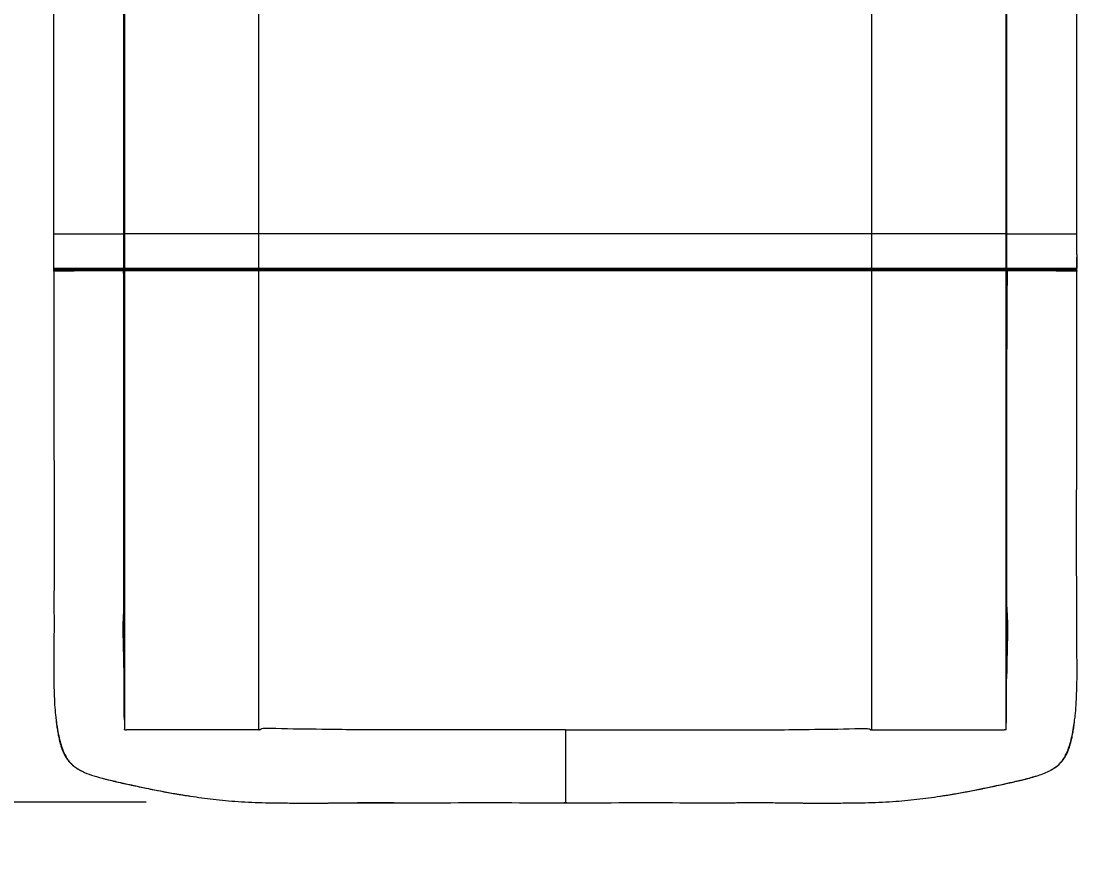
# Model space of a CAD drawing. Header units: millimetres. Extents: x -6600 to 7025, y -6221 to 3623.
# Drawn here: x -2988 to -2251, y -2904 to -2333 of the extents above; entities that cross this region are included whole.
import ezdxf

# ---------------------------------------------------------------- set-up
doc = ezdxf.new("R2010")
doc.units = ezdxf.units.MM
for name, color, linetype in [('DIKOM_ОБЪЕКТ', 7, 'Continuous'), ('DIKOM_РАЗМЕР_ЗОНА', 7, 'Continuous'), ('DIKOM_РАЗМЕР_ОБЪЕКТА', 7, 'Continuous')]:
    doc.layers.add(name, color=color, linetype=linetype)
doc.styles.add('style1', font='arial.ttf', dxfattribs={"width": 0.8})
doc.dimstyles.new('1-50', dxfattribs={"dimtxt": 300, "dimasz": 200, "dimexe": 100, "dimexo": 0, "dimgap": 100, "dimtad": 1, "dimtxsty": 'style1', "dimcen": 200, "dimclrd": 7, "dimclre": 7, "dimclrt": 7, "dimadec": 1, "dimazin": 2, "dimtfac": 1, "dimtmove": 0, "dimatfit": 2, "dimfxl": 0, "dimlwd": 25, "dimlwe": 18, "dimarcsym": 0})

# ---------------------------------------------------------------- blocks, each defined once
blk = doc.blocks.new('*D0')
at = {"layer": 'Defpoints', "color": 0, "transparency": 16777216}
for p in [(5516.1, -353.96), (-3645.09, -372.47), (5516.1, -5541.81)]:
    blk.add_point(p, dxfattribs=at)
at = {"layer": 'DIKOM_РАЗМЕР_ОБЪЕКТА', "color": 7, "lineweight": 18, "transparency": 16777216}
for p, q in [((5516.1, -353.96), (5516.1, -5641.81)), ((-3645.09, -372.47), (-3645.09, -5641.81))]:
    blk.add_line(p, q, dxfattribs=at)
at = {"layer": 'DIKOM_РАЗМЕР_ОБЪЕКТА', "color": 7, "lineweight": 25, "transparency": 16777216}
blk.add_line((-3445.09, -5541.81), (5316.1, -5541.81), dxfattribs=at)
at = {"layer": 'DIKOM_РАЗМЕР_ОБЪЕКТА', "color": 7, "transparency": 16777216}
for points in [[(-3445.09, -5508.48), (-3445.09, -5575.15), (-3645.09, -5541.81)], [(5316.1, -5508.48), (5316.1, -5575.15), (5516.1, -5541.81)]]:
    blk.add_solid(points, dxfattribs=at)
at = {"layer": 'DIKOM_РАЗМЕР_ОБЪЕКТА', "color": 7, "transparency": 16777216, "insert": (935.51, -5288.64), "char_height": 300, "attachment_point": 5, "style": 'style1'}
blk.add_mtext('9150', dxfattribs=at)
blk = doc.blocks.new('*D1')
at = {"layer": 'Defpoints', "color": 0, "transparency": 16777216}
for p in [(3072.19, 2122.93), (-5486.8, -2868.46), (-2902.59, -2868.46)]:
    blk.add_point(p, dxfattribs=at)
at = {"layer": 'DIKOM_РАЗМЕР_ОБЪЕКТА', "color": 7, "lineweight": 18, "transparency": 16777216}
for p, q in [((3072.19, 2122.93), (-5586.8, 2122.93)), ((-2902.59, -2868.46), (-5586.8, -2868.46))]:
    blk.add_line(p, q, dxfattribs=at)
at = {"layer": 'DIKOM_РАЗМЕР_ОБЪЕКТА', "color": 7, "lineweight": 25, "transparency": 16777216}
blk.add_line((-5486.8, 1922.93), (-5486.8, -2668.46), dxfattribs=at)
at = {"layer": 'DIKOM_РАЗМЕР_ОБЪЕКТА', "color": 7, "transparency": 16777216}
for points in [[(-5520.13, 1922.93), (-5453.46, 1922.93), (-5486.8, 2122.93)], [(-5520.13, -2668.46), (-5453.46, -2668.46), (-5486.8, -2868.46)]]:
    blk.add_solid(points, dxfattribs=at)
at = {"layer": 'DIKOM_РАЗМЕР_ОБЪЕКТА', "color": 7, "transparency": 16777216, "insert": (-5739.97, -512.1), "char_height": 300, "attachment_point": 5, "rotation": 90, "style": 'style1'}
blk.add_mtext('4950', dxfattribs=at)
blk = doc.blocks.new('*D2')
at = {"layer": 'Defpoints', "color": 0, "transparency": 16777216}
for p in [(2016.74, 3622.93), (-6150.41, -4868.46), (-3431.09, -4868.46)]:
    blk.add_point(p, dxfattribs=at)
at = {"layer": 'DIKOM_РАЗМЕР_ЗОНА', "color": 7, "lineweight": 18, "transparency": 16777216}
for p, q in [((2016.74, 3622.93), (-6250.41, 3622.93)), ((-3431.09, -4868.46), (-6250.41, -4868.46))]:
    blk.add_line(p, q, dxfattribs=at)
at = {"layer": 'DIKOM_РАЗМЕР_ЗОНА', "color": 7, "lineweight": 25, "transparency": 16777216}
blk.add_line((-6150.41, 3422.93), (-6150.41, -4668.46), dxfattribs=at)
at = {"layer": 'DIKOM_РАЗМЕР_ЗОНА', "color": 7, "transparency": 16777216}
for points in [[(-6183.74, 3422.93), (-6117.07, 3422.93), (-6150.41, 3622.93)], [(-6183.74, -4668.46), (-6117.07, -4668.46), (-6150.41, -4868.46)]]:
    blk.add_solid(points, dxfattribs=at)
at = {"layer": 'DIKOM_РАЗМЕР_ЗОНА', "color": 7, "transparency": 16777216, "insert": (-6403.58, -540.88), "char_height": 300, "attachment_point": 5, "rotation": 90, "style": 'style1'}
blk.add_mtext('8450', dxfattribs=at)
blk = doc.blocks.new('*D3')
at = {"layer": 'Defpoints', "color": 0, "transparency": 16777216}
for p in [(-5145.09, 52.64), (7022.22, -451.03), (7022.22, -6120.91)]:
    blk.add_point(p, dxfattribs=at)
at = {"layer": 'DIKOM_РАЗМЕР_ЗОНА', "color": 7, "lineweight": 18, "transparency": 16777216}
for p, q in [((-5145.09, 52.64), (-5145.09, -6220.91)), ((7022.22, -451.03), (7022.22, -6220.91))]:
    blk.add_line(p, q, dxfattribs=at)
at = {"layer": 'DIKOM_РАЗМЕР_ЗОНА', "color": 7, "lineweight": 25, "transparency": 16777216}
blk.add_line((-4945.09, -6120.91), (6822.22, -6120.91), dxfattribs=at)
at = {"layer": 'DIKOM_РАЗМЕР_ЗОНА', "color": 7, "transparency": 16777216}
for points in [[(-4945.09, -6087.57), (-4945.09, -6154.24), (-5145.09, -6120.91)], [(6822.22, -6087.57), (6822.22, -6154.24), (7022.22, -6120.91)]]:
    blk.add_solid(points, dxfattribs=at)
at = {"layer": 'DIKOM_РАЗМЕР_ЗОНА', "color": 7, "transparency": 16777216, "insert": (938.57, -5867.73), "char_height": 300, "attachment_point": 5, "style": 'style1'}
blk.add_mtext('12150', dxfattribs=at)

msp = doc.modelspace()

# ---------------------------------------------------------------- linework, layer by layer
at = {"layer": 'DIKOM_ОБЪЕКТ', "color": 7, "linetype": 'Continuous', "lineweight": 15}
for p, q in [((-2825.309, -2479.02), (-2825.309, -2205.997)), ((-2405.312, -2479.02), (-2405.312, -2205.997)), ((-2917.307, -2479.02), (-2917.307, -2258.452)), ((-2313.314, -2479.02), (-2313.314, -2258.452)), ((-2965.81, -2479.02), (-2965.81, -2306.947)), ((-2917.81, -2479.02), (-2917.81, -2306.947)), ((-2312.81, -2479.02), (-2312.81, -2306.947)), ((-2264.81, -2479.02), (-2264.81, -2306.947)), ((-2965.81, -2479.02), (-2917.81, -2479.02)), ((-2965.81, -2493.02), (-2965.81, -2479.02)), ((-2917.307, -2479.02), (-2917.81, -2479.02)), ((-2917.81, -2502.594), (-2917.81, -2479.02)), ((-2917.307, -2502.594), (-2917.307, -2479.02)), ((-2825.309, -2479.02), (-2917.307, -2479.02)), ((-2825.309, -2502.594), (-2825.309, -2479.02)), ((-2405.312, -2479.02), (-2825.309, -2479.02)), ((-2313.314, -2479.02), (-2405.312, -2479.02)), ((-2405.312, -2502.594), (-2405.312, -2479.02)), ((-2312.81, -2479.02), (-2313.314, -2479.02)), ((-2313.314, -2502.594), (-2313.314, -2479.02)), ((-2312.81, -2479.02), (-2264.81, -2479.02)), ((-2312.81, -2502.594), (-2312.81, -2479.02)), ((-2264.81, -2493.02), (-2264.81, -2479.02)), ((-2965.83, -2504.452), (-2965.822, -2495.019)), ((-2965.822, -2495.019), (-2965.797, -2494.873)), ((-2965.81, -2502.594), (-2965.81, -2493.02)), ((-2264.799, -2495.019), (-2264.824, -2494.873)), ((-2264.81, -2493.02), (-2264.81, -2502.594)), ((-2264.791, -2504.452), (-2264.799, -2495.019)), ((-2965.819, -2504.452), (-2965.824, -2518.192)), ((-2965.819, -2503.476), (-2965.819, -2504.452)), ((-2965.537, -2503.746), (-2964.914, -2503.123)), ((-2918.729, -2503.101), (-2918.103, -2503.727)), ((-2918.31, -2503.094), (-2917.807, -2503.094)), ((-2917.6, -2503.727), (-2918.233, -2503.094)), ((-2918.103, -2503.727), (-2917.6, -2503.727)), ((-2917.81, -2502.594), (-2917.307, -2502.594)), ((-2917.81, -2715.299), (-2917.81, -2504.434)), ((-2917.307, -2504.434), (-2917.81, -2504.434)), ((-2917.807, -2503.094), (-2825.309, -2503.094)), ((-2917.6, -2503.727), (-2825.309, -2503.727)), ((-2917.307, -2502.594), (-2825.309, -2502.594)), ((-2917.307, -2818.937), (-2917.307, -2504.434)), ((-2825.309, -2504.434), (-2917.307, -2504.434)), ((-2825.309, -2502.594), (-2405.312, -2502.594)), ((-2825.309, -2503.094), (-2825.309, -2502.594)), ((-2825.309, -2503.094), (-2405.312, -2503.094)), ((-2825.309, -2503.727), (-2825.309, -2503.094)), ((-2825.309, -2503.727), (-2825.309, -2504.434)), ((-2825.309, -2503.727), (-2405.312, -2503.727)), ((-2825.309, -2818.937), (-2825.309, -2504.434)), ((-2405.312, -2504.434), (-2825.309, -2504.434)), ((-2405.312, -2502.594), (-2313.314, -2502.594)), ((-2405.312, -2503.094), (-2405.312, -2502.594)), ((-2405.312, -2503.094), (-2312.814, -2503.094)), ((-2405.312, -2503.727), (-2405.312, -2503.094)), ((-2405.312, -2503.727), (-2313.021, -2503.727)), ((-2405.312, -2503.727), (-2405.312, -2504.434)), ((-2405.312, -2818.937), (-2405.312, -2504.434)), ((-2313.314, -2504.434), (-2405.312, -2504.434)), ((-2313.314, -2502.594), (-2312.81, -2502.594)), ((-2313.314, -2818.937), (-2313.314, -2504.434)), ((-2312.81, -2504.434), (-2313.314, -2504.434)), ((-2313.021, -2503.727), (-2312.388, -2503.094)), ((-2313.021, -2503.727), (-2312.518, -2503.727)), ((-2312.81, -2715.299), (-2312.81, -2504.434)), ((-2311.894, -2503.103), (-2312.518, -2503.727)), ((-2265.084, -2503.746), (-2265.708, -2503.122)), ((-2264.802, -2504.452), (-2264.803, -2501.975)), ((-2264.797, -2518.176), (-2264.802, -2504.452)), ((-2264.783, -2519.02), (-2264.784, -2518.176)), ((-2917.81, -2729.593), (-2917.81, -2715.299)), ((-2312.81, -2729.593), (-2312.81, -2715.299)), ((-2917.81, -2734.937), (-2917.81, -2729.593)), ((-2312.81, -2734.937), (-2312.81, -2729.593)), ((-2917.33, -2818.875), (-2917.366, -2818.414)), ((-2917.31, -2818.937), (-2917.33, -2818.875)), ((-2917.31, -2818.937), (-2917.307, -2818.937)), ((-2917.307, -2818.937), (-2915.983, -2818.937)), ((-2915.964, -2818.937), (-2915.983, -2818.937)), ((-2914.525, -2818.937), (-2915.964, -2818.937)), ((-2896.869, -2818.937), (-2901.644, -2818.937)), ((-2869.839, -2818.937), (-2876.244, -2818.937)), ((-2825.309, -2818.937), (-2832.472, -2818.937)), ((-2825.309, -2818.937), (-2824.82, -2818.937)), ((-2824.21, -2818.937), (-2824.82, -2818.937)), ((-2615.31, -2818.937), (-2760.02, -2818.937)), ((-2615.31, -2818.937), (-2470.601, -2818.937)), ((-2406.411, -2818.937), (-2405.801, -2818.937)), ((-2405.312, -2818.937), (-2405.801, -2818.937)), ((-2405.312, -2818.937), (-2398.149, -2818.937)), ((-2360.782, -2818.937), (-2354.377, -2818.937)), ((-2333.752, -2818.937), (-2328.977, -2818.937)), ((-2316.096, -2818.937), (-2314.657, -2818.937)), ((-2314.657, -2818.937), (-2314.638, -2818.937)), ((-2313.314, -2818.937), (-2314.638, -2818.937)), ((-2313.31, -2818.937), (-2313.314, -2818.937)), ((-2313.31, -2818.937), (-2313.291, -2818.875)), ((-2313.291, -2818.875), (-2313.255, -2818.414))]:
    msp.add_line(p, q, dxfattribs=at)
at = {"layer": 'DIKOM_ОБЪЕКТ', "color": 7, "linetype": 'Continuous', "lineweight": 15, "flags": 128}
for points in [[(-2917.617, -2801.242), (-2917.66, -2794.963), (-2917.699, -2787.906), (-2917.732, -2780.168), (-2917.76, -2771.842), (-2917.782, -2763.042), (-2917.798, -2753.878), (-2917.807, -2744.469), (-2917.81, -2734.937)], [(-2312.89, -2780.345), (-2312.889, -2780.168), (-2312.861, -2771.842), (-2312.839, -2763.042), (-2312.823, -2753.878), (-2312.814, -2744.469), (-2312.81, -2734.937)], [(-2313.003, -2801.242), (-2312.961, -2794.963), (-2312.922, -2787.906), (-2312.89, -2780.345)], [(-2917.505, -2812.289), (-2917.545, -2809.155), (-2917.582, -2805.472), (-2917.617, -2801.242)], [(-2313.116, -2812.289), (-2313.076, -2809.155), (-2313.039, -2805.472), (-2313.003, -2801.242)]]:
    msp.add_lwpolyline(points, dxfattribs=at)
at = {"layer": 'DIKOM_ОБЪЕКТ', "color": 7, "linetype": 'Continuous', "lineweight": 15}
for centre, radius, start, end in [((-2917.808, -2502.594), 0.5, 270.04021, 359.95296), ((-2312.813, -2502.594), 0.5, 180.050305, 269.963354), ((-2705.731, -2810.539), 211.782, 180.473566, 182.131049), ((-2524.479, -2810.548), 211.371, 357.867341, 359.528045)]:
    msp.add_arc(centre, radius, start, end, dxfattribs=at)
for points, knots in [([(-2965.83, -2504.452), (-2965.815, -2504.321), (-2965.787, -2504.078), (-2965.64, -2503.853), (-2965.549, -2503.759), (-2965.537, -2503.746)], [0, 0, 0, 0, 0.4994051, 0.92971, 1, 1, 1, 1]), ([(-2918.059, -2504.433), (-2918.087, -2504.433), (-2918.215, -2504.432), (-2919.118, -2504.431), (-2920.773, -2504.424), (-2923.057, -2504.418), (-2925.887, -2504.412), (-2929.152, -2504.407), (-2932.805, -2504.404), (-2936.644, -2504.405), (-2940.615, -2504.41), (-2943.758, -2504.416), (-2946.885, -2504.425), (-2949.99, -2504.434), (-2953.657, -2504.447), (-2957.024, -2504.459), (-2959.935, -2504.469), (-2962.355, -2504.474), (-2964.183, -2504.475), (-2965.381, -2504.47), (-2965.804, -2504.46), (-2965.825, -2504.454), (-2965.83, -2504.452)], [0, 0, 0, 0, 0.0163946, 0.073004, 0.1280819, 0.1847658, 0.2399885, 0.2968288, 0.3520665, 0.4089135, 0.4624644, 0.5174688, 0.5385284, 0.5934063, 0.6498612, 0.7046787, 0.7610734, 0.8158647, 0.8722361, 0.9270239, 0.9834059, 1, 1, 1, 1]), ([(-2965.81, -2502.594), (-2965.768, -2502.595), (-2965.683, -2502.596), (-2964.943, -2502.596), (-2963.622, -2502.593), (-2961.594, -2502.597), (-2958.986, -2502.593), (-2955.916, -2502.597), (-2952.416, -2502.594), (-2948.832, -2502.595), (-2945.253, -2502.596), (-2941.564, -2502.593), (-2937.557, -2502.597), (-2933.506, -2502.593), (-2929.74, -2502.596), (-2926.421, -2502.595), (-2923.511, -2502.595), (-2921.185, -2502.596), (-2919.451, -2502.594), (-2918.115, -2502.594), (-2917.922, -2502.594), (-2917.81, -2502.594)], [0, 0, 0, 0, 0.04303571, 0.0868824, 0.13980856, 0.19426994, 0.24719622, 0.30165713, 0.35458288, 0.40904336, 0.45408802, 0.50006466, 0.55586927, 0.61348367, 0.66640991, 0.72087049, 0.77379704, 0.82825862, 0.87817776, 0.92937786, 1, 1, 1, 1]), ([(-2965.788, -2502.687), (-2965.767, -2502.779), (-2965.723, -2502.972), (-2965.47, -2503.122), (-2965.3, -2503.148), (-2965.161, -2503.146), (-2964.971, -2503.126), (-2964.635, -2503.09), (-2963.957, -2503.097), (-2963.016, -2503.095), (-2961.77, -2503.097), (-2960.19, -2503.095), (-2958.362, -2503.095), (-2956.317, -2503.096), (-2954.075, -2503.096), (-2951.668, -2503.095), (-2949.131, -2503.095), (-2946.491, -2503.096), (-2943.793, -2503.095), (-2941.075, -2503.094), (-2938.363, -2503.095), (-2935.695, -2503.095), (-2933.107, -2503.094), (-2930.639, -2503.095), (-2928.317, -2503.096), (-2926.177, -2503.095), (-2924.25, -2503.095), (-2922.553, -2503.096), (-2921.112, -2503.095), (-2919.958, -2503.095), (-2919.126, -2503.093), (-2918.639, -2503.099), (-2918.491, -2503.117), (-2918.289, -2503.148), (-2918.015, -2503.054), (-2917.831, -2502.833), (-2917.826, -2502.692), (-2917.824, -2502.636)], [0, 0, 0, 0, 0.0060058, 0.0127398, 0.0192531, 0.0296255, 0.0476616, 0.0804388, 0.1107538, 0.1421972, 0.1789935, 0.2156437, 0.252259, 0.2890993, 0.3257427, 0.3622928, 0.3991522, 0.4358668, 0.4724533, 0.5091932, 0.5456173, 0.5823766, 0.619179, 0.6556648, 0.6924051, 0.7291943, 0.7656399, 0.8024217, 0.8392198, 0.8757622, 0.9125489, 0.9427078, 0.9743207, 0.9853416, 0.9909543, 0.9964046, 1, 1, 1, 1]), ([(-2965.537, -2503.746), (-2965.537, -2503.746), (-2965.537, -2503.746), (-2965.504, -2503.756), (-2965.096, -2503.763), (-2963.925, -2503.77), (-2962.112, -2503.768), (-2959.741, -2503.763), (-2956.853, -2503.753), (-2953.549, -2503.74), (-2949.909, -2503.727), (-2946.845, -2503.716), (-2943.754, -2503.708), (-2940.65, -2503.701), (-2936.743, -2503.696), (-2932.935, -2503.695), (-2929.337, -2503.697), (-2926.099, -2503.703), (-2923.305, -2503.71), (-2921.048, -2503.717), (-2919.375, -2503.723), (-2918.309, -2503.727), (-2918.172, -2503.727), (-2918.103, -2503.727)], [0, 0, 0, 0, 0.0000008, 0.0159991, 0.0694056, 0.1228096, 0.1762151, 0.229624, 0.2830573, 0.3364969, 0.3899996, 0.4435066, 0.4637538, 0.515931, 0.5681113, 0.6219861, 0.675859, 0.7297181, 0.783572, 0.8372804, 0.8909835, 0.945492, 1, 1, 1, 1]), ([(-2917.81, -2502.594), (-2917.815, -2502.646), (-2917.824, -2502.748), (-2917.897, -2502.888), (-2918.005, -2503.001), (-2918.142, -2503.071), (-2918.25, -2503.1), (-2918.305, -2503.093), (-2918.31, -2503.092)], [0, 0, 0, 0, 0.196183, 0.3926825, 0.5890015, 0.7853729, 0.9816629, 1, 1, 1, 1]), ([(-2918.103, -2503.727), (-2918.06, -2503.776), (-2917.972, -2503.874), (-2917.881, -2504.049), (-2917.822, -2504.237), (-2917.814, -2504.368), (-2917.81, -2504.434)], [0, 0, 0, 0, 0.2500784, 0.500029, 0.7500864, 1, 1, 1, 1]), ([(-2917.81, -2504.434), (-2917.81, -2504.434), (-2917.81, -2504.434), (-2917.812, -2504.434), (-2917.938, -2504.433), (-2918.059, -2504.433)], [0, 0, 0, 0, 0.0000203, 0.0456859, 1, 1, 1, 1]), ([(-2917.826, -2558.044), (-2917.823, -2551.027), (-2917.816, -2533.156), (-2917.942, -2515.286), (-2918.018, -2504.433)], [0, 0, 0, 0, 0.3927054, 1, 1, 1, 1]), ([(-2917.6, -2503.727), (-2917.556, -2503.776), (-2917.469, -2503.874), (-2917.378, -2504.049), (-2917.318, -2504.238), (-2917.311, -2504.368), (-2917.307, -2504.434)], [0, 0, 0, 0, 0.2500705, 0.5000509, 0.7500817, 1, 1, 1, 1]), ([(-2313.021, -2503.727), (-2313.065, -2503.776), (-2313.152, -2503.874), (-2313.243, -2504.049), (-2313.303, -2504.238), (-2313.31, -2504.368), (-2313.314, -2504.434)], [0, 0, 0, 0, 0.2500776, 0.50002926, 0.75006713, 1, 1, 1, 1]), ([(-2312.81, -2502.594), (-2312.699, -2502.594), (-2312.508, -2502.595), (-2311.18, -2502.594), (-2309.464, -2502.597), (-2307.124, -2502.594), (-2304.246, -2502.595), (-2300.9, -2502.596), (-2297.18, -2502.593), (-2293.101, -2502.597), (-2289.131, -2502.593), (-2285.417, -2502.596), (-2281.888, -2502.596), (-2278.286, -2502.594), (-2274.808, -2502.597), (-2271.698, -2502.593), (-2269.1, -2502.597), (-2267.037, -2502.594), (-2265.704, -2502.596), (-2264.943, -2502.596), (-2264.855, -2502.595), (-2264.81, -2502.594)], [0, 0, 0, 0, 0.0706072, 0.1206454, 0.1719735, 0.2249, 0.279361, 0.3322874, 0.3867475, 0.442442, 0.4999359, 0.5446596, 0.5902958, 0.643222, 0.6976826, 0.7506082, 0.8050687, 0.8579956, 0.9124566, 0.9558137, 1, 1, 1, 1]), ([(-2312.81, -2504.434), (-2312.807, -2504.368), (-2312.799, -2504.238), (-2312.74, -2504.049), (-2312.649, -2503.874), (-2312.561, -2503.776), (-2312.518, -2503.727)], [0, 0, 0, 0, 0.24990123, 0.49992409, 0.74993403, 1, 1, 1, 1]), ([(-2264.791, -2504.452), (-2264.837, -2504.456), (-2264.929, -2504.465), (-2265.778, -2504.473), (-2267.28, -2504.475), (-2269.508, -2504.472), (-2272.279, -2504.464), (-2275.437, -2504.453), (-2278.996, -2504.44), (-2282.571, -2504.428), (-2286.254, -2504.418), (-2289.969, -2504.41), (-2293.905, -2504.405), (-2297.779, -2504.404), (-2301.403, -2504.406), (-2304.703, -2504.412), (-2307.518, -2504.418), (-2309.82, -2504.424), (-2311.516, -2504.431), (-2312.57, -2504.432), (-2312.81, -2504.434), (-2312.81, -2504.434), (-2312.81, -2504.434)], [0, 0, 0, 0, 0.0465746, 0.0941939, 0.1498004, 0.2072283, 0.2597989, 0.3138957, 0.3665382, 0.4206945, 0.4637634, 0.51523, 0.5681004, 0.6211916, 0.6758273, 0.7289071, 0.7835333, 0.8364759, 0.8909509, 0.9446673, 0.9999992, 1, 1, 1, 1]), ([(-2312.603, -2504.433), (-2312.679, -2515.285), (-2312.805, -2533.156), (-2312.798, -2551.027), (-2312.795, -2558.044)], [0, 0, 0, 0, 0.6072963, 1, 1, 1, 1]), ([(-2312.794, -2502.658), (-2312.793, -2502.698), (-2312.793, -2502.818), (-2312.641, -2503.022), (-2312.445, -2503.115), (-2312.297, -2503.135), (-2312.187, -2503.129), (-2312.049, -2503.113), (-2311.831, -2503.089), (-2311.272, -2503.096), (-2310.484, -2503.094), (-2309.387, -2503.096), (-2307.924, -2503.096), (-2306.205, -2503.095), (-2304.258, -2503.095), (-2302.099, -2503.096), (-2299.764, -2503.095), (-2297.287, -2503.094), (-2294.693, -2503.095), (-2292.021, -2503.095), (-2289.301, -2503.094), (-2286.573, -2503.095), (-2283.88, -2503.096), (-2281.256, -2503.095), (-2278.731, -2503.095), (-2276.338, -2503.096), (-2274.112, -2503.096), (-2272.086, -2503.095), (-2270.279, -2503.096), (-2268.722, -2503.096), (-2267.44, -2503.096), (-2266.476, -2503.094), (-2265.856, -2503.097), (-2265.554, -2503.14), (-2265.381, -2503.148), (-2265.155, -2503.136), (-2264.863, -2502.926), (-2264.838, -2502.731), (-2264.826, -2502.64)], [0, 0, 0, 0, 0.002634, 0.0079464, 0.0127677, 0.0177755, 0.0258942, 0.0404828, 0.0700671, 0.0985635, 0.126989, 0.163809, 0.2003935, 0.2368858, 0.273742, 0.3103205, 0.3467876, 0.3836305, 0.4201252, 0.4566379, 0.4934978, 0.5301652, 0.5667468, 0.6034488, 0.6399055, 0.6766786, 0.7133739, 0.7499117, 0.7867017, 0.823354, 0.8599545, 0.8967368, 0.9277992, 0.9605165, 0.9777375, 0.9870173, 0.9938962, 1, 1, 1, 1]), ([(-2312.31, -2503.09), (-2312.35, -2503.089), (-2312.442, -2503.086), (-2312.581, -2503.027), (-2312.657, -2502.951), (-2312.696, -2502.913)], [0, 0, 0, 0, 0.27073339, 0.62844433, 1, 1, 1, 1]), ([(-2312.518, -2503.727), (-2312.517, -2503.727), (-2312.515, -2503.727), (-2312.264, -2503.726), (-2311.245, -2503.723), (-2309.571, -2503.717), (-2307.316, -2503.71), (-2304.521, -2503.703), (-2301.284, -2503.697), (-2297.686, -2503.695), (-2293.878, -2503.696), (-2289.971, -2503.701), (-2286.3, -2503.709), (-2282.663, -2503.72), (-2279.133, -2503.732), (-2275.627, -2503.746), (-2272.497, -2503.758), (-2269.765, -2503.766), (-2267.561, -2503.77), (-2266.06, -2503.767), (-2265.247, -2503.761), (-2265.084, -2503.746), (-2265.084, -2503.746), (-2265.084, -2503.746)], [0, 0, 0, 0, 0.0017571, 0.0553907, 0.1090243, 0.1627272, 0.2164361, 0.2702916, 0.3241506, 0.378024, 0.4318993, 0.4840793, 0.5362578, 0.5793411, 0.6327398, 0.6861391, 0.7394625, 0.7927827, 0.8492843, 0.9057801, 0.9528893, 0.9999992, 1, 1, 1, 1]), ([(-2265.084, -2503.746), (-2265.002, -2503.849), (-2264.85, -2504.04), (-2264.794, -2504.304), (-2264.792, -2504.434), (-2264.791, -2504.452)], [0, 0, 0, 0, 0.4994309, 0.9297028, 1, 1, 1, 1]), ([(-2965.822, -2512.817), (-2965.825, -2513.398), (-2965.83, -2514.647), (-2965.836, -2516.751), (-2965.837, -2518.256), (-2965.838, -2519.02)], [0, 0, 0, 0, 0.3003432, 0.6451229, 1, 1, 1, 1]), ([(-2965.838, -2519.02), (-2965.844, -2527.07), (-2965.853, -2540.732), (-2965.859, -2565.098), (-2965.848, -2586.766), (-2965.815, -2605.499), (-2965.741, -2634.932), (-2965.613, -2669.711), (-2965.624, -2707.213), (-2965.767, -2726.027), (-2965.774, -2736.849), (-2965.709, -2743.932), (-2965.716, -2748.198), (-2965.719, -2749.833)], [0, 0, 0, 0, 0.1045436, 0.1774079, 0.3164172, 0.3859256, 0.4206794, 0.6986291, 0.8375549, 0.9076926, 0.9429315, 0.9781311, 1, 1, 1, 1]), ([(-2264.903, -2747.653), (-2264.904, -2746.741), (-2264.909, -2743.215), (-2264.846, -2736.906), (-2264.854, -2726.088), (-2264.997, -2707.251), (-2265.009, -2669.711), (-2264.88, -2634.932), (-2264.806, -2605.499), (-2264.773, -2586.766), (-2264.759, -2560.005), (-2264.771, -2535.639), (-2264.781, -2521.977), (-2264.783, -2519.02)], [0, 0, 0, 0, 0.0123022, 0.047588, 0.0829106, 0.1542541, 0.2945386, 0.5752065, 0.6103002, 0.6804884, 0.8208571, 0.9612153, 1, 1, 1, 1]), ([(-2917.731, -2780.345), (-2917.732, -2780.147), (-2917.739, -2778.284), (-2917.787, -2774.402), (-2917.903, -2768.975), (-2918.036, -2763.767), (-2918.16, -2758.984), (-2918.257, -2754.73), (-2918.313, -2751.091), (-2918.327, -2748.123), (-2918.289, -2745.725), (-2918.179, -2743.058), (-2918.007, -2739.911), (-2917.829, -2736.944), (-2917.827, -2735.422), (-2917.826, -2734.927)], [0, 0, 0, 0, 0.01689842, 0.15924799, 0.28906033, 0.40564901, 0.50836646, 0.59668075, 0.67025579, 0.72896934, 0.77303882, 0.81041733, 0.88543654, 0.96275518, 1, 1, 1, 1]), ([(-2312.795, -2734.962), (-2312.794, -2735.445), (-2312.792, -2736.956), (-2312.614, -2739.911), (-2312.442, -2743.058), (-2312.332, -2745.725), (-2312.294, -2748.123), (-2312.307, -2751.091), (-2312.364, -2754.73), (-2312.461, -2758.984), (-2312.585, -2763.767), (-2312.718, -2768.975), (-2312.834, -2774.402), (-2312.882, -2778.284), (-2312.889, -2780.147), (-2312.89, -2780.345)], [0, 0, 0, 0, 0.0364241, 0.1138087, 0.1888918, 0.2263022, 0.2704093, 0.3291729, 0.4028106, 0.4912002, 0.5940052, 0.7106933, 0.8406163, 0.9830872, 1, 1, 1, 1]), ([(-2965.709, -2748.869), (-2965.719, -2749.897), (-2965.744, -2752.51), (-2965.793, -2756.533), (-2965.833, -2760.757), (-2965.874, -2764.701), (-2965.913, -2768.654), (-2965.932, -2772.861), (-2965.912, -2776.456), (-2965.872, -2778.535), (-2965.859, -2779.24)], [0, 0, 0, 0, 0.0918363, 0.2334632, 0.3605882, 0.4760839, 0.6043512, 0.7508672, 0.9155197, 1, 1, 1, 1]), ([(-2264.819, -2787.852), (-2264.805, -2787.557), (-2264.759, -2786.581), (-2264.701, -2784.472), (-2264.673, -2781.469), (-2264.669, -2777.915), (-2264.684, -2773.957), (-2264.716, -2769.313), (-2264.761, -2764.039), (-2264.814, -2758.165), (-2264.86, -2752.737), (-2264.906, -2749.227), (-2264.912, -2747.706), (-2264.912, -2747.653)], [0, 0, 0, 0, 0.0353563, 0.1173785, 0.2061951, 0.3021173, 0.4038568, 0.5052135, 0.6386351, 0.7701892, 0.900027, 0.9965009, 1, 1, 1, 1]), ([(-2965.856, -2779.24), (-2965.853, -2781.498), (-2965.846, -2786.618), (-2965.692, -2794.144), (-2965.326, -2801.812), (-2964.83, -2808.203), (-2964.366, -2811.725), (-2964.183, -2813.111)], [0, 0, 0, 0, 0.1745964, 0.3958125, 0.6239169, 0.8520274, 1, 1, 1, 1]), ([(-2266.439, -2813.13), (-2266.271, -2811.864), (-2265.81, -2808.408), (-2265.311, -2802.014), (-2264.946, -2794.857), (-2264.865, -2789.918), (-2264.831, -2787.852)], [0, 0, 0, 0, 0.1753449, 0.4785695, 0.7817802, 1, 1, 1, 1]), ([(-2964.278, -2812.856), (-2964.273, -2812.902), (-2964.134, -2814.164), (-2963.811, -2816.54), (-2963.292, -2820.031), (-2962.67, -2823.446), (-2961.935, -2826.751), (-2961.057, -2829.921), (-2960.004, -2832.932), (-2958.75, -2835.743), (-2957.347, -2838.205), (-2955.741, -2840.41), (-2953.962, -2842.323), (-2952.152, -2843.92), (-2950.856, -2844.787), (-2950.316, -2845.147)], [0, 0, 0, 0, 0.0027375, 0.0748644, 0.1545887, 0.2373427, 0.3233771, 0.4126042, 0.5045057, 0.5978548, 0.690163, 0.7700094, 0.854212, 0.939319, 1, 1, 1, 1]), ([(-2964.183, -2813.111), (-2964.084, -2813.947), (-2963.717, -2817.045), (-2962.864, -2821.655), (-2961.648, -2826.982), (-2960.222, -2831.608), (-2958.666, -2835.435), (-2956.931, -2838.56), (-2955.005, -2841.149), (-2952.734, -2843.399), (-2950.023, -2845.514), (-2947.664, -2846.667), (-2946.383, -2847.292)], [0, 0, 0, 0, 0.0428337, 0.1587718, 0.271536, 0.3848555, 0.4980361, 0.5941251, 0.690219, 0.7873862, 0.8845557, 1, 1, 1, 1]), ([(-2282.762, -2846.586), (-2282.003, -2846.178), (-2280.229, -2845.223), (-2277.913, -2843.421), (-2275.647, -2841.184), (-2273.708, -2838.591), (-2271.96, -2835.448), (-2270.402, -2831.615), (-2268.976, -2826.99), (-2267.769, -2821.716), (-2266.917, -2817.1), (-2266.546, -2814.019), (-2266.439, -2813.13)], [0, 0, 0, 0, 0.0749838, 0.1755237, 0.2760617, 0.3776911, 0.4793156, 0.5977121, 0.7156799, 0.8342145, 0.9521566, 1, 1, 1, 1]), ([(-2280.263, -2845.116), (-2280.025, -2844.969), (-2278.939, -2844.295), (-2277.274, -2842.894), (-2275.297, -2840.913), (-2273.627, -2838.737), (-2272.209, -2836.378), (-2270.961, -2833.768), (-2269.86, -2830.845), (-2268.909, -2827.636), (-2268.1, -2824.193), (-2267.418, -2820.561), (-2266.838, -2816.829), (-2266.505, -2814.166), (-2266.344, -2812.873)], [0, 0, 0, 0, 0.0259105, 0.1186962, 0.2075375, 0.2935018, 0.3779694, 0.4662913, 0.5581939, 0.6514581, 0.7435905, 0.8329963, 0.9189803, 1, 1, 1, 1]), ([(-2901.644, -2818.937), (-2903.513, -2818.937), (-2907.252, -2818.937), (-2911.584, -2818.937), (-2913.545, -2818.937), (-2914.525, -2818.937)], [0, 0, 0, 0, 0.3333337, 0.6666673, 1, 1, 1, 1]), ([(-2876.244, -2818.937), (-2878.783, -2818.937), (-2883.86, -2818.937), (-2890.782, -2818.937), (-2894.84, -2818.937), (-2896.869, -2818.937)], [0, 0, 0, 0, 0.3333337, 0.6666665, 1, 1, 1, 1]), ([(-2846.053, -2818.937), (-2848.801, -2818.937), (-2854.298, -2818.937), (-2862.272, -2818.937), (-2867.317, -2818.937), (-2869.839, -2818.937)], [0, 0, 0, 0, 0.3333324, 0.6666658, 1, 1, 1, 1]), ([(-2832.472, -2818.937), (-2832.964, -2818.92), (-2834.169, -2818.878), (-2836.309, -2818.872), (-2838.905, -2818.88), (-2841.554, -2818.909), (-2843.944, -2818.928), (-2845.38, -2818.934), (-2846.053, -2818.937)], [0, 0, 0, 0, 0.1075859, 0.263997, 0.4692704, 0.6788776, 0.8495925, 1, 1, 1, 1]), ([(-2760.02, -2818.937), (-2767.431, -2818.818), (-2785.315, -2818.531), (-2805.867, -2818.563), (-2819.483, -2817.874), (-2822.959, -2818.065), (-2823.793, -2818.383), (-2824.095, -2818.589), (-2824.185, -2818.746), (-2824.2, -2818.865), (-2824.21, -2818.937)], [0, 0, 0, 0, 0.3445553, 0.8316085, 0.9534502, 0.9799048, 0.9918037, 0.9945054, 0.9966202, 1, 1, 1, 1]), ([(-2615.31, -2818.937), (-2615.31, -2821.709), (-2615.31, -2825.909), (-2615.31, -2831.412), (-2615.31, -2836.795), (-2615.31, -2841.953), (-2615.31, -2846.758), (-2615.31, -2851.296), (-2615.31, -2855.399), (-2615.31, -2858.964), (-2615.31, -2862.147), (-2615.31, -2864.732), (-2615.31, -2866.66), (-2615.31, -2867.878), (-2615.31, -2868.759), (-2615.31, -2868.878), (-2615.31, -2868.938)], [0, 0, 0, 0, 0.1058116, 0.1603023, 0.2147921, 0.3206065, 0.3750976, 0.4295872, 0.5353629, 0.5898327, 0.6443034, 0.7500909, 0.8045681, 0.8590445, 0.9290897, 1, 1, 1, 1]), ([(-2470.601, -2818.937), (-2463.19, -2818.818), (-2445.306, -2818.531), (-2424.753, -2818.562), (-2411.138, -2817.874), (-2407.662, -2818.065), (-2406.828, -2818.383), (-2406.526, -2818.589), (-2406.436, -2818.746), (-2406.421, -2818.865), (-2406.411, -2818.937)], [0, 0, 0, 0, 0.3445561, 0.831609, 0.9534507, 0.9799043, 0.9918033, 0.9945057, 0.99662, 1, 1, 1, 1]), ([(-2398.149, -2818.937), (-2397.657, -2818.92), (-2396.452, -2818.878), (-2394.312, -2818.872), (-2391.715, -2818.88), (-2389.067, -2818.909), (-2386.677, -2818.928), (-2385.241, -2818.934), (-2384.568, -2818.937)], [0, 0, 0, 0, 0.1075907, 0.2639938, 0.4692724, 0.6788847, 0.8495961, 1, 1, 1, 1]), ([(-2384.568, -2818.937), (-2381.82, -2818.937), (-2376.323, -2818.937), (-2368.349, -2818.937), (-2363.304, -2818.937), (-2360.782, -2818.937)], [0, 0, 0, 0, 0.33333546, 0.6666652, 1, 1, 1, 1]), ([(-2354.377, -2818.937), (-2351.838, -2818.937), (-2346.761, -2818.937), (-2339.839, -2818.937), (-2335.781, -2818.937), (-2333.752, -2818.937)], [0, 0, 0, 0, 0.3333337, 0.6666665, 1, 1, 1, 1]), ([(-2328.977, -2818.937), (-2327.108, -2818.937), (-2323.369, -2818.937), (-2319.037, -2818.937), (-2317.076, -2818.937), (-2316.096, -2818.937)], [0, 0, 0, 0, 0.3333335, 0.6666675, 1, 1, 1, 1]), ([(-2949.99, -2845.374), (-2949.867, -2845.461), (-2948.955, -2846.101), (-2947.861, -2846.711), (-2946.81, -2847.191), (-2946.702, -2847.24)], [0, 0, 0, 0, 0.1233077, 0.9098302, 1, 1, 1, 1]), ([(-2282.459, -2846.474), (-2282.365, -2846.428), (-2281.853, -2846.173), (-2281.407, -2845.863), (-2281.042, -2845.61)], [0, 0, 0, 0, 0.1817649, 1, 1, 1, 1]), ([(-2946.383, -2847.292), (-2945.863, -2847.581), (-2943.62, -2848.825), (-2938.365, -2850.526), (-2933.389, -2852.001), (-2930.325, -2852.721), (-2930.214, -2852.747)], [0, 0, 0, 0, 0.1273554, 0.5494751, 0.9836325, 1, 1, 1, 1]), ([(-2930.496, -2852.713), (-2930.161, -2852.802), (-2928.45, -2853.255), (-2925.09, -2854.059), (-2920.407, -2855.141), (-2915.427, -2856.235), (-2910.197, -2857.352), (-2904.988, -2858.446), (-2899.743, -2859.542), (-2894.529, -2860.583), (-2889.148, -2861.606), (-2883.951, -2862.54), (-2878.784, -2863.41), (-2875.062, -2864.012), (-2872.895, -2864.328), (-2872.55, -2864.378)], [0, 0, 0, 0, 0.0232213, 0.1184682, 0.2144476, 0.3109875, 0.4078629, 0.504794, 0.5881167, 0.6761134, 0.760563, 0.8413989, 0.9114331, 0.9858884, 1, 1, 1, 1]), ([(-2930.214, -2852.747), (-2927.437, -2853.411), (-2922.48, -2854.597), (-2914.499, -2856.339), (-2906.919, -2857.994), (-2899.006, -2859.653), (-2890.682, -2861.29), (-2881.817, -2862.907), (-2875.374, -2863.917), (-2872.166, -2864.42)], [0, 0, 0, 0, 0.1793016, 0.320211, 0.4614998, 0.5949429, 0.7283591, 0.8647495, 1, 1, 1, 1]), ([(-2358.557, -2864.454), (-2358.429, -2864.436), (-2356.603, -2864.171), (-2353.166, -2863.625), (-2348.227, -2862.809), (-2343.29, -2861.937), (-2338.335, -2861.015), (-2333.361, -2860.043), (-2328.377, -2859.024), (-2323.39, -2857.975), (-2318.32, -2856.906), (-2313.281, -2855.82), (-2308.379, -2854.724), (-2303.942, -2853.688), (-2301.274, -2853.008), (-2300.047, -2852.696)], [0, 0, 0, 0, 0.0051739, 0.0736915, 0.1442049, 0.2166586, 0.2929763, 0.3719298, 0.4541853, 0.5402992, 0.6298204, 0.7261056, 0.8223837, 0.9183061, 1, 1, 1, 1]), ([(-2358.531, -2864.432), (-2355.372, -2863.937), (-2349.052, -2862.948), (-2340.213, -2861.342), (-2331.803, -2859.693), (-2323.771, -2858.008), (-2316.116, -2856.342), (-2308.169, -2854.585), (-2300.907, -2852.949), (-2296.666, -2851.74), (-2294.911, -2851.24)], [0, 0, 0, 0, 0.117716, 0.2354794, 0.3562932, 0.4771338, 0.6017279, 0.7266713, 0.8869639, 1, 1, 1, 1]), ([(-2300.047, -2852.696), (-2299.839, -2852.644), (-2298.19, -2852.231), (-2296.375, -2851.74), (-2294.87, -2851.282), (-2294.614, -2851.204)], [0, 0, 0, 0, 0.1069622, 0.8486643, 1, 1, 1, 1]), ([(-2294.911, -2851.24), (-2294.148, -2851.036), (-2291.609, -2850.357), (-2288.044, -2849.067), (-2284.752, -2847.755), (-2283.183, -2846.833), (-2282.762, -2846.586)], [0, 0, 0, 0, 0.15376843, 0.51111081, 0.86878398, 1, 1, 1, 1]), ([(-2872.166, -2864.42), (-2872.14, -2864.424), (-2869.725, -2864.811), (-2864.553, -2865.513), (-2856.63, -2866.515), (-2848.267, -2867.389), (-2839.403, -2868.159), (-2830.181, -2868.676), (-2823.328, -2868.895), (-2819.617, -2868.935), (-2819.055, -2868.941)], [0, 0, 0, 0, 0.001631, 0.1555877, 0.3095056, 0.4690226, 0.6285088, 0.7988109, 0.9695895, 1, 1, 1, 1]), ([(-2411.563, -2868.941), (-2411.017, -2868.935), (-2407.313, -2868.895), (-2400.461, -2868.677), (-2391.333, -2868.166), (-2382.666, -2867.418), (-2374.41, -2866.559), (-2366.307, -2865.562), (-2361.123, -2864.809), (-2358.531, -2864.432)], [0, 0, 0, 0, 0.0296598, 0.2011052, 0.3720712, 0.5260036, 0.679962, 0.8399592, 1, 1, 1, 1]), ([(-2819.056, -2868.981), (-2818.532, -2868.989), (-2817.491, -2869.005), (-2815.519, -2869.023), (-2812.913, -2869.045), (-2809.611, -2869.071), (-2805.308, -2869.103), (-2800.19, -2869.135), (-2794.509, -2869.161), (-2789.205, -2869.172), (-2784.728, -2869.169), (-2781.502, -2869.155), (-2779.329, -2869.139), (-2777.887, -2869.106), (-2776.471, -2869.079), (-2774.763, -2869.053), (-2772.706, -2869.025), (-2770.005, -2868.992), (-2766.58, -2868.956), (-2762.352, -2868.915), (-2757.536, -2868.873), (-2752.175, -2868.83), (-2746.588, -2868.786), (-2741.151, -2868.783), (-2736.204, -2868.817), (-2731.793, -2868.878), (-2728.214, -2868.934), (-2725.508, -2868.961), (-2724.149, -2868.952), (-2723.557, -2868.948)], [0, 0, 0, 0, 0.0186404, 0.0370063, 0.0639727, 0.0980293, 0.1392313, 0.1964295, 0.2557802, 0.3142302, 0.360102, 0.394053, 0.4146456, 0.4275888, 0.4419766, 0.4597755, 0.4810474, 0.5058188, 0.5432311, 0.5865882, 0.635931, 0.6913459, 0.7514689, 0.807711, 0.8588895, 0.9053886, 0.9477595, 0.9772222, 1, 1, 1, 1]), ([(-2777.723, -2869.104), (-2765.475, -2869.081), (-2739.263, -2869.031), (-2685.127, -2868.807), (-2643.237, -2868.885), (-2615.31, -2868.938)], [0, 0, 0, 0, 0.2262397, 0.4841626, 1, 1, 1, 1]), ([(-2617.041, -2868.934), (-2616.939, -2868.935), (-2616.33, -2868.944), (-2615.773, -2868.76), (-2615.31, -2868.607)], [0, 0, 0, 0, 0.1686992, 1, 1, 1, 1]), ([(-2615.31, -2868.607), (-2614.848, -2868.76), (-2614.291, -2868.944), (-2613.682, -2868.935), (-2613.579, -2868.934)], [0, 0, 0, 0, 0.8313017, 1, 1, 1, 1]), ([(-2615.31, -2868.938), (-2587.384, -2868.884), (-2551.302, -2868.814), (-2515.22, -2868.94), (-2507.064, -2868.968)], [0, 0, 0, 0, 0.7739579, 1, 1, 1, 1]), ([(-2507.064, -2868.948), (-2506.472, -2868.952), (-2505.113, -2868.961), (-2502.406, -2868.934), (-2498.828, -2868.878), (-2494.417, -2868.818), (-2489.089, -2868.779), (-2482.902, -2868.791), (-2476.329, -2868.847), (-2470.211, -2868.897), (-2464.925, -2868.947), (-2460.222, -2868.996), (-2456.27, -2869.045), (-2453.402, -2869.091), (-2451.514, -2869.135), (-2449.638, -2869.152), (-2446.986, -2869.165), (-2443.446, -2869.172), (-2438.993, -2869.168), (-2433.678, -2869.151), (-2428.06, -2869.121), (-2423.245, -2869.088), (-2419.617, -2869.06), (-2417.086, -2869.04), (-2414.929, -2869.021), (-2413.13, -2869.005), (-2412.088, -2868.989), (-2411.563, -2868.981)], [0, 0, 0, 0, 0.022778, 0.0522414, 0.0946122, 0.1411111, 0.1922912, 0.2604033, 0.3315537, 0.3943926, 0.4485696, 0.4941774, 0.5391932, 0.5710359, 0.5833026, 0.6021086, 0.6295642, 0.6659333, 0.7115823, 0.767068, 0.8297965, 0.8846526, 0.9155064, 0.9415268, 0.9629675, 0.981333, 1, 1, 1, 1])]:
    msp.add_open_spline(points, degree=3, knots=knots, dxfattribs=at)

# ---------------------------------------------------------------- dimensions: what is measured, and where the dimension line sits
at = {"layer": 'DIKOM_РАЗМЕР_ЗОНА'}
dim = msp.add_linear_dim(base=(-6150.408, -4868.463), p1=(2016.737, 3622.925), p2=(-3431.086, -4868.463), angle=90, text='8450', dimstyle='1-50', dxfattribs=at)
dim.commit()
dim.dimension.update_dxf_attribs({"geometry": '*D2', "text_midpoint": (-6150.408, -540.877), "dimtype": 160})
dim = msp.add_linear_dim(base=(7022.219, -6120.906), p1=(-5145.086, 52.645), p2=(7022.219, -451.033), text='12150', dimstyle='1-50', dxfattribs=at)
dim.commit()
dim.dimension.update_dxf_attribs({"geometry": '*D3', "text_midpoint": (938.567, -6120.906), "dimtype": 160})
at = {"layer": 'DIKOM_РАЗМЕР_ОБЪЕКТА'}
dim = msp.add_linear_dim(base=(-5486.798, -2868.463), p1=(3072.189, 2122.925), p2=(-2902.586, -2868.463), angle=90, text='4950', dimstyle='1-50', dxfattribs=at)
dim.commit()
dim.dimension.update_dxf_attribs({"geometry": '*D1', "text_midpoint": (-5486.798, -512.097), "dimtype": 160})
dim = msp.add_linear_dim(base=(5516.104, -5541.815), p1=(-3645.086, -372.472), p2=(5516.104, -353.956), text='9150', dimstyle='1-50', dxfattribs=at)
dim.commit()
dim.dimension.update_dxf_attribs({"geometry": '*D0', "text_midpoint": (935.509, -5541.815), "dimtype": 160})

doc.saveas('drawing.dxf')
